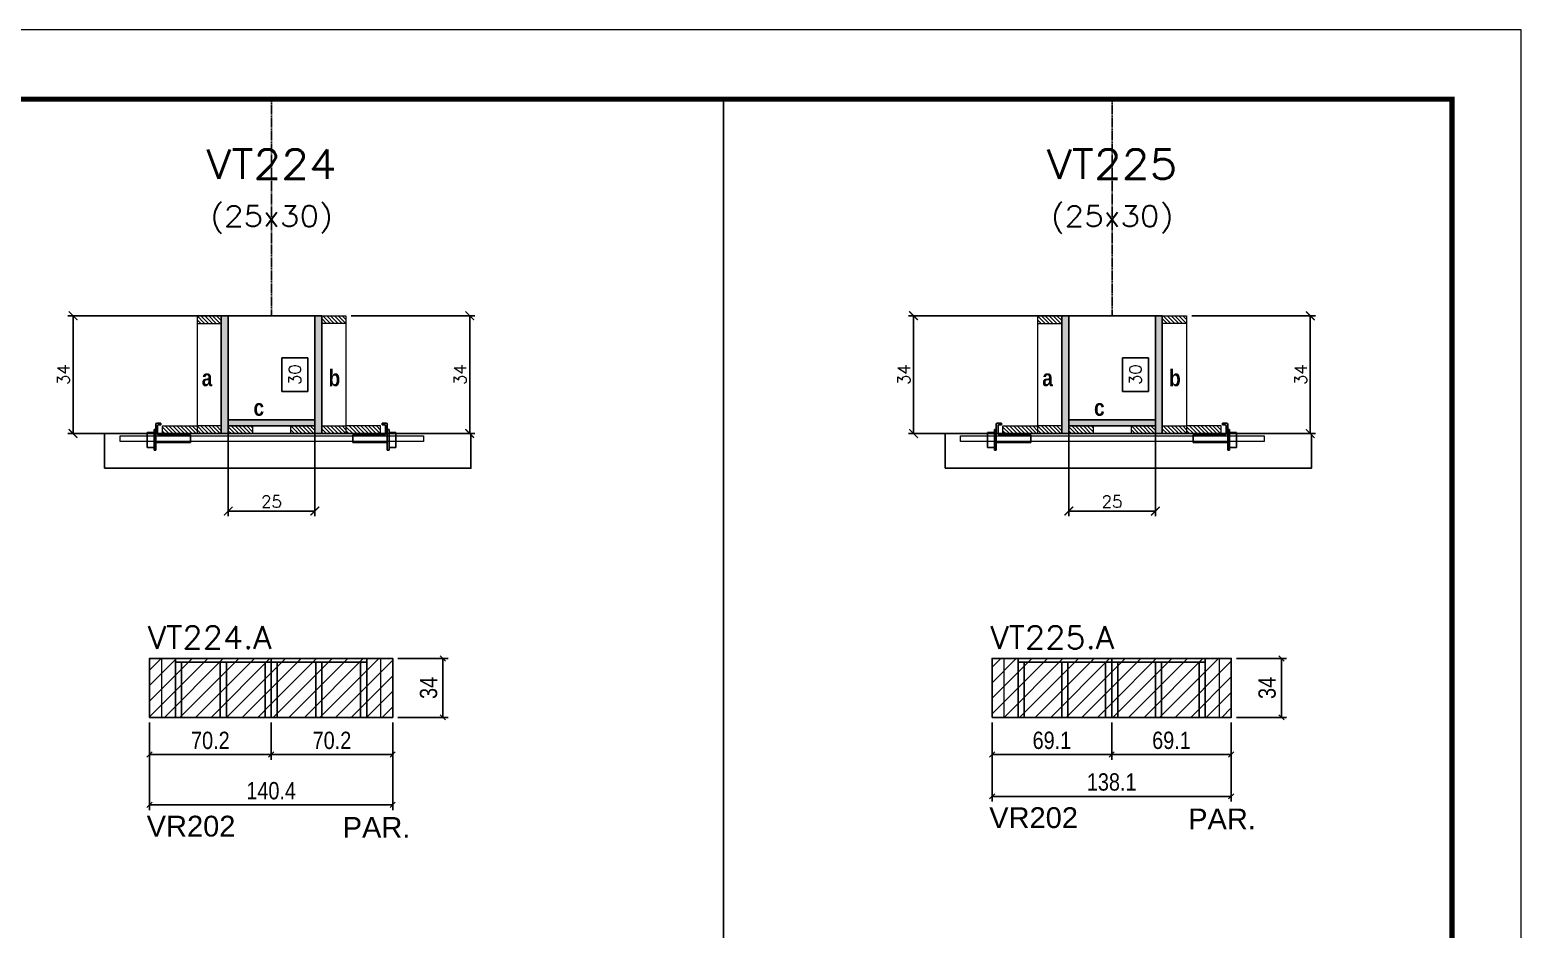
# Model space of a CAD drawing. Extents: x 137137 to 143418, y 10464 to 34486.
# Drawn here: x 137761 to 138622, y 27075 to 27594 of the extents above; entities that cross this region are included whole.
import ezdxf
from ezdxf.enums import TextEntityAlignment as Align

# ---------------------------------------------------------------- set-up
doc = ezdxf.new("R2010")
doc.units = 0
doc.linetypes.add('DASHED', pattern=[0.75, 0.5, -0.25])
doc.linetypes.add('HIDDEN', pattern=[0.375, 0.25, -0.125])
for name, color, linetype in [('5', 5, 'Continuous'), ('barrote', 251, 'Continuous'), ('COTA', 241, 'Continuous'), ('Cota Seção (2x)', 4, 'Continuous'), ('detalhes', 4, 'Continuous'), ('Painéis', 200, 'Continuous'), ('presilha', 1, 'Continuous'), ('SARR_2.2x7', 40, 'Continuous'), ('SARR_3.5x7', 81, 'Continuous'), ('Texto de Titulo', 7, 'Continuous'), ('Texto Qtd Sarr', 242, 'Continuous')]:
    doc.layers.add(name, color=color, linetype=linetype)
for name, color, linetype, lineweight in [('CONCRETO', 251, 'Continuous', 25), ('Folhas', 255, 'Continuous', 9), ('Hachura', 251, 'Continuous', 9), ('Madeira', 126, 'Continuous', 18), ('Sarr 2.2x7', 40, 'Continuous', 9), ('SARRAFO DE PRESSAO', 251, 'DASHED', 9), ('SCO-___-LAJ', 2, 'Continuous', 0), ('Texto Seção', 7, 'Continuous', 15)]:
    doc.layers.add(name, color=color, linetype=linetype, lineweight=lineweight)
doc.styles.add('COTA TECNICA', font='techl___.ttf', dxfattribs={"height": 10})
doc.styles.add('REGUA-120', font='ROMANS.shx', dxfattribs={"height": 15})
doc.styles.add('Romans', font='romans.shx')
doc.styles.get("Standard").update_dxf_attribs({"font": 'arial.ttf'})
doc.styles.add('TECNICA', font='techb___.ttf', dxfattribs={"height": 10})
doc.dimstyles.new('Cota Seção (2x)', dxfattribs={"dimtxt": 7, "dimasz": 5, "dimexe": 3, "dimexo": 3, "dimgap": 2, "dimtad": 3, "dimdec": 1, "dimlfac": 0.5, "dimzin": 12, "dimdsep": 46, "dimtxsty": 'Romans', "dimblk": 'ARCHTICK', "dimcen": 0, "dimclrd": 4, "dimclre": 4, "dimclrt": 1, "dimadec": 1, "dimazin": 3, "dimtfac": 1, "dimtdec": 1, "dimtmove": 0, "dimatfit": 3, "dimldrblk": 'OBLIQUE', "dimfxl": 1, "dimtolj": 1, "dimtzin": 12, "dimarcsym": 0})
doc.dimstyles.new('Cota Seção interna', dxfattribs={"dimtxt": 7, "dimasz": 6, "dimexe": 0.18, "dimexo": 2, "dimgap": -4, "dimtad": 3, "dimdec": 1, "dimlfac": 0.5, "dimzin": 12, "dimdsep": 46, "dimtxsty": 'Romans', "dimblk": 'ARCHTICK', "dimcen": 0.09, "dimse1": 1, "dimse2": 1, "dimsd1": 1, "dimsd2": 1, "dimclrd": 180, "dimclre": 5, "dimclrt": 1, "dimadec": 0, "dimazin": 3, "dimtfac": 1, "dimtdec": 1, "dimtofl": 0, "dimtmove": 0, "dimatfit": 3, "dimldrblk": 'ARCHTICK', "dimfxl": 1, "dimtolj": 1, "dimtzin": 0, "dimarcsym": 0})
doc.dimstyles.new('PAINEL', dxfattribs={"dimtxt": 10, "dimasz": 3, "dimexe": 3, "dimexo": 3, "dimgap": 3, "dimtad": 1, "dimdec": 1, "dimzin": 12, "dimdsep": 46, "dimtxsty": 'COTA TECNICA', "dimblk1": 'OBLIQUE', "dimblk2": 'OBLIQUE', "dimsah": 1, "dimcen": 0.9, "dimclrd": 4, "dimclre": 4, "dimclrt": 240, "dimadec": 1, "dimazin": 3, "dimtfac": 1, "dimtdec": 1, "dimtmove": 0, "dimatfit": 3, "dimfxl": 1, "dimtolj": 1, "dimtzin": 12, "dimarcsym": 0})
pattern_1 = [(315, (161329.6375, 19131.6818), (1.12253202, 1.12253202), [])]
pattern_2 = [(315, (161317.6375, 19131.6818), (1.12253202, 1.12253202), [])]
pattern_3 = [(315, (160844.2044, 19131.6818), (1.12253202, 1.12253202), [])]
pattern_4 = [(315, (160832.2044, 19131.6818), (1.12253202, 1.12253202), [])]
pattern_5 = [(45, (-1612, 0), (-4.49012806, 4.49012806), [])]

# ---------------------------------------------------------------- blocks, each defined once
blk = doc.blocks.new('9999999999')
at = {"layer": 'Folhas'}
blk.add_lwpolyline([(98138.98, 34190.21), (99623.98, 34190.21), (99623.98, 35240.21), (98138.98, 35240.21)], close=True, dxfattribs=at)
at = {"layer": 'Folhas', "color": 30, "const_width": 3}
blk.add_lwpolyline([(98213.98, 34230.21), (99583.98, 34230.21), (99583.98, 35200.21), (98213.98, 35200.21)], close=True, dxfattribs=at)
blk = doc.blocks.new('_ArchTick')
at = {"color": 0, "linetype": 'ByBlock', "const_width": 0.15}
blk.add_lwpolyline([(-0.5, -0.5), (0.5, 0.5)], dxfattribs=at)
blk = doc.blocks.new('*D5766')
at = {"layer": 'COTA', "color": 4, "lineweight": -2, "transparency": 16777216}
for p, q in [((138358.02, 27429.33), (138268.37, 27429.33)), ((138271.37, 27361.33), (138271.37, 27429.33)), ((138320.02, 27361.33), (138268.37, 27361.33))]:
    blk.add_line(p, q, dxfattribs=at)
at = {"layer": 'Defpoints', "color": 0, "transparency": 16777216}
for p in [(138271.37, 27429.33), (138361.02, 27429.33), (138323.02, 27361.33)]:
    blk.add_point(p, dxfattribs=at)
at = {"layer": 'COTA', "color": 4, "lineweight": -2, "transparency": 16777216, "xscale": 5, "yscale": 5, "zscale": 5}
for p, rotation in [((138271.37, 27429.33), 90), ((138271.37, 27361.33), 270)]:
    blk.add_blockref('_ArchTick', p, dxfattribs=dict(at, rotation=rotation))
at = {"layer": 'COTA', "color": 1, "transparency": 16777216, "insert": (138265.87, 27395.33), "char_height": 7, "attachment_point": 5, "rotation": 90, "style": 'Romans'}
blk.add_mtext('\\A1;34', dxfattribs=at)
blk = doc.blocks.new('_Oblique')
at = {"color": 0, "linetype": 'ByBlock', "lineweight": -2}
blk.add_line((-0.5, -0.5), (0.5, 0.5), dxfattribs=at)
blk = doc.blocks.new('*D5767')
at = {"layer": 'COTA', "color": 4, "lineweight": -2, "transparency": 16777216}
for p, q in [((138432.01, 27429.33), (138503.49, 27429.33)), ((138500.49, 27361.33), (138500.49, 27429.33)), ((138452.02, 27361.33), (138503.49, 27361.33))]:
    blk.add_line(p, q, dxfattribs=at)
at = {"layer": 'Defpoints', "color": 0, "transparency": 16777216}
for p in [(138429.01, 27429.33), (138500.49, 27429.33), (138449.02, 27361.33)]:
    blk.add_point(p, dxfattribs=at)
at = {"layer": 'COTA', "color": 4, "lineweight": -2, "transparency": 16777216, "xscale": 5, "yscale": 5, "zscale": 5}
for p, rotation in [((138500.49, 27429.33), 90), ((138500.49, 27361.33), 270)]:
    blk.add_blockref('_ArchTick', p, dxfattribs=dict(at, rotation=rotation))
at = {"layer": 'COTA', "color": 1, "transparency": 16777216, "insert": (138494.99, 27395.33), "char_height": 7, "attachment_point": 5, "rotation": 90, "style": 'Romans'}
blk.add_mtext('\\A1;34', dxfattribs=at)
blk = doc.blocks.new('*D5768')
at = {"layer": 'Cota Seção (2x)', "color": 180, "lineweight": -2, "transparency": 16777216}
for p, q in [((138407.01, 27404.99), (138392.01, 27404.99)), ((138392.01, 27404.99), (138392.01, 27385.66)), ((138407.01, 27385.66), (138407.01, 27404.99)), ((138392.01, 27385.66), (138407.01, 27385.66))]:
    blk.add_line(p, q, dxfattribs=at)
at = {"layer": 'Defpoints', "color": 0, "transparency": 16777216}
for p in [(138411.01, 27429.33), (138411.01, 27429.33), (138411.02, 27369.33)]:
    blk.add_point(p, dxfattribs=at)
at = {"layer": 'Cota Seção (2x)', "color": 1, "transparency": 16777216, "insert": (138399.51, 27395.33), "char_height": 7, "attachment_point": 5, "rotation": 90, "style": 'Romans'}
blk.add_mtext('\\A1;30', dxfattribs=at)
blk = doc.blocks.new('titulo1')
at = {"layer": 'Defpoints', "color": 252, "linetype": 'HIDDEN', "ltscale": 2}
blk.add_line((0, 0), (0, 125), dxfattribs=at)
at = {"layer": 'Defpoints', "style": 'Romans', "oblique": 15}
blk.add_attdef('FOLHA', text='', height=10, dxfattribs=at).set_placement((0, 15.58), align=Align.MIDDLE_CENTER)
at = {"layer": 'Texto Qtd Sarr', "color": 3, "style": 'Romans', "oblique": 15}
for tag, height, p in [('TITULO', 17, (0, 71.45)), ('SEÇÃO', 12, (0, 41.55))]:
    blk.add_attdef(tag, text='', height=height, dxfattribs=at).set_placement(p, align=Align.MIDDLE_CENTER)
blk = doc.blocks.new('PRESILHA METÁLICA 1')
at = {"layer": 'presilha'}
for p, q in [((0, 13), (6, 13)), ((0, 13), (0, 0)), ((6, 15.5), (7.5, 15.5)), ((6, -2.5), (6, 15.5)), ((6, 13), (6, 0)), ((7.5, 10.6), (7.5, 19.9)), ((7.5, 15.5), (7.5, -2.5)), ((12, 21), (8.6, 21)), ((9, 11.6), (9, 18.9)), ((12, 19.5), (9.6, 19.5)), ((12, 21), (12, 19.5)), ((6, 0), (0, 0)), ((37.5, 4.1), (7.5, 4.1)), ((37.5, 11), (9.6, 11)), ((37.5, 11), (37.5, 4.1)), ((7.5, -2.5), (6, -2.5))]:
    blk.add_line(p, q, dxfattribs=at)
for centre, radius, start, end in [((8.6, 19.9), 1.14, 90, 180), ((9.6, 18.9), 0.57, 90, 180), ((9.6, 11.6), 0.57, 180, 270)]:
    blk.add_arc(centre, radius, start, end, dxfattribs=at)
blk = doc.blocks.new('*D5769')
at = {"layer": 'COTA', "color": 4, "lineweight": -2, "transparency": 16777216}
for p, q in [((138361.02, 27362.73), (138361.02, 27313.6)), ((138411.02, 27362.73), (138411.02, 27313.6)), ((138361.02, 27316.6), (138411.02, 27316.6))]:
    blk.add_line(p, q, dxfattribs=at)
at = {"layer": 'Defpoints', "color": 0, "transparency": 16777216}
for p in [(138361.02, 27365.73), (138411.02, 27365.73), (138411.02, 27316.6)]:
    blk.add_point(p, dxfattribs=at)
at = {"layer": 'COTA', "color": 4, "lineweight": -2, "transparency": 16777216, "xscale": 5, "yscale": 5, "zscale": 5, "rotation": 180}
blk.add_blockref('_ArchTick', (138361.02, 27316.6), dxfattribs=at)
at = {"layer": 'COTA', "color": 4, "lineweight": -2, "transparency": 16777216, "xscale": 5, "yscale": 5, "zscale": 5}
blk.add_blockref('_ArchTick', (138411.02, 27316.6), dxfattribs=at)
at = {"layer": 'COTA', "color": 1, "transparency": 16777216, "insert": (138386.02, 27322.1), "char_height": 7, "attachment_point": 5, "style": 'Romans'}
blk.add_mtext('\\A1;25', dxfattribs=at)
blk = doc.blocks.new('*D5770')
at = {"layer": 'COTA', "color": 4, "linetype": 'ByBlock', "lineweight": -2, "transparency": 16777216}
for p, q in [((138457.85, 27231.53), (138486.82, 27231.53)), ((138483.82, 27231.53), (138483.82, 27197.53)), ((138457.85, 27197.53), (138486.82, 27197.53))]:
    blk.add_line(p, q, dxfattribs=at)
at = {"layer": 'Defpoints', "color": 0, "linetype": 'ByBlock', "transparency": 16777216}
for p in [(138454.85, 27231.53), (138454.85, 27197.53), (138483.82, 27197.53)]:
    blk.add_point(p, dxfattribs=at)
at = {"layer": 'COTA', "color": 4, "linetype": 'ByBlock', "lineweight": -2, "transparency": 16777216, "xscale": 3, "yscale": 3, "zscale": 3}
for p, rotation in [((138483.82, 27231.53), 90), ((138483.82, 27197.53), 270)]:
    blk.add_blockref('_Oblique', p, dxfattribs=dict(at, rotation=rotation))
at = {"layer": 'COTA', "color": 240, "linetype": 'ByBlock', "transparency": 16777216, "insert": (138475.61, 27214.53), "char_height": 10, "attachment_point": 5, "rotation": 90, "style": 'COTA TECNICA'}
blk.add_mtext('\\A1;34', dxfattribs=at)
blk = doc.blocks.new('*D5771')
at = {"layer": 'COTA', "color": 4, "linetype": 'ByBlock', "lineweight": -2, "transparency": 16777216}
for p, q in [((138316.75, 27194.53), (138316.75, 27148.94)), ((138454.85, 27194.53), (138454.85, 27148.94)), ((138454.85, 27151.94), (138316.75, 27151.94))]:
    blk.add_line(p, q, dxfattribs=at)
at = {"layer": 'Defpoints', "color": 0, "linetype": 'ByBlock', "transparency": 16777216}
for p in [(138316.75, 27197.53), (138454.85, 27197.53), (138316.75, 27151.94)]:
    blk.add_point(p, dxfattribs=at)
at = {"layer": 'COTA', "color": 4, "linetype": 'ByBlock', "lineweight": -2, "transparency": 16777216, "xscale": 3, "yscale": 3, "zscale": 3, "rotation": 180}
blk.add_blockref('_Oblique', (138316.75, 27151.94), dxfattribs=at)
at = {"layer": 'COTA', "color": 4, "linetype": 'ByBlock', "lineweight": -2, "transparency": 16777216, "xscale": 3, "yscale": 3, "zscale": 3}
blk.add_blockref('_Oblique', (138454.85, 27151.94), dxfattribs=at)
at = {"layer": 'COTA', "color": 240, "linetype": 'ByBlock', "transparency": 16777216, "insert": (138385.8, 27160.19), "char_height": 10, "attachment_point": 5, "style": 'COTA TECNICA'}
blk.add_mtext('\\A1;138.1', dxfattribs=at)
blk = doc.blocks.new('*D5772')
at = {"layer": 'COTA', "color": 4, "linetype": 'ByBlock', "lineweight": -2, "transparency": 16777216}
for p, q in [((138316.75, 27194.53), (138316.75, 27173.1)), ((138385.8, 27194.53), (138385.8, 27173.1)), ((138316.75, 27176.1), (138385.8, 27176.1))]:
    blk.add_line(p, q, dxfattribs=at)
at = {"layer": 'Defpoints', "color": 0, "linetype": 'ByBlock', "transparency": 16777216}
for p in [(138316.75, 27197.53), (138385.8, 27197.53), (138385.8, 27176.1)]:
    blk.add_point(p, dxfattribs=at)
at = {"layer": 'COTA', "color": 4, "linetype": 'ByBlock', "lineweight": -2, "transparency": 16777216, "xscale": 3, "yscale": 3, "zscale": 3, "rotation": 180}
blk.add_blockref('_Oblique', (138316.75, 27176.1), dxfattribs=at)
at = {"layer": 'COTA', "color": 4, "linetype": 'ByBlock', "lineweight": -2, "transparency": 16777216, "xscale": 3, "yscale": 3, "zscale": 3}
blk.add_blockref('_Oblique', (138385.8, 27176.1), dxfattribs=at)
at = {"layer": 'COTA', "color": 240, "linetype": 'ByBlock', "transparency": 16777216, "insert": (138351.27, 27184.23), "char_height": 10, "attachment_point": 5, "style": 'COTA TECNICA'}
blk.add_mtext('\\A1;69.1', dxfattribs=at)
blk = doc.blocks.new('*D5773')
at = {"layer": 'COTA', "color": 4, "linetype": 'ByBlock', "lineweight": -2, "transparency": 16777216}
for p, q in [((138385.8, 27194.53), (138385.8, 27173.1)), ((138454.85, 27194.53), (138454.85, 27173.1)), ((138385.8, 27176.1), (138454.85, 27176.1))]:
    blk.add_line(p, q, dxfattribs=at)
at = {"layer": 'Defpoints', "color": 0, "linetype": 'ByBlock', "transparency": 16777216}
for p in [(138385.8, 27197.53), (138454.85, 27197.53), (138454.85, 27176.1)]:
    blk.add_point(p, dxfattribs=at)
at = {"layer": 'COTA', "color": 4, "linetype": 'ByBlock', "lineweight": -2, "transparency": 16777216, "xscale": 3, "yscale": 3, "zscale": 3, "rotation": 180}
blk.add_blockref('_Oblique', (138385.8, 27176.1), dxfattribs=at)
at = {"layer": 'COTA', "color": 4, "linetype": 'ByBlock', "lineweight": -2, "transparency": 16777216, "xscale": 3, "yscale": 3, "zscale": 3}
blk.add_blockref('_Oblique', (138454.85, 27176.1), dxfattribs=at)
at = {"layer": 'COTA', "color": 240, "linetype": 'ByBlock', "transparency": 16777216, "insert": (138420.32, 27184.23), "char_height": 10, "attachment_point": 5, "style": 'COTA TECNICA'}
blk.add_mtext('\\A1;69.1', dxfattribs=at)
blk = doc.blocks.new('*D5778')
at = {"layer": 'COTA', "color": 4, "lineweight": -2, "transparency": 16777216}
for p, q in [((137872.58, 27429.33), (137782.94, 27429.33)), ((137785.94, 27361.33), (137785.94, 27429.33)), ((137834.58, 27361.33), (137782.94, 27361.33))]:
    blk.add_line(p, q, dxfattribs=at)
at = {"layer": 'Defpoints', "color": 0, "transparency": 16777216}
for p in [(137785.94, 27429.33), (137875.58, 27429.33), (137837.58, 27361.33)]:
    blk.add_point(p, dxfattribs=at)
at = {"layer": 'COTA', "color": 4, "lineweight": -2, "transparency": 16777216, "xscale": 5, "yscale": 5, "zscale": 5}
for p, rotation in [((137785.94, 27429.33), 90), ((137785.94, 27361.33), 270)]:
    blk.add_blockref('_ArchTick', p, dxfattribs=dict(at, rotation=rotation))
at = {"layer": 'COTA', "color": 1, "transparency": 16777216, "insert": (137780.44, 27395.33), "char_height": 7, "attachment_point": 5, "rotation": 90, "style": 'Romans'}
blk.add_mtext('\\A1;34', dxfattribs=at)
blk = doc.blocks.new('*D5779')
at = {"layer": 'COTA', "color": 4, "lineweight": -2, "transparency": 16777216}
for p, q in [((137946.57, 27429.33), (138018.06, 27429.33)), ((138015.06, 27361.33), (138015.06, 27429.33)), ((137966.58, 27361.33), (138018.06, 27361.33))]:
    blk.add_line(p, q, dxfattribs=at)
at = {"layer": 'Defpoints', "color": 0, "transparency": 16777216}
for p in [(137943.57, 27429.33), (138015.06, 27429.33), (137963.58, 27361.33)]:
    blk.add_point(p, dxfattribs=at)
at = {"layer": 'COTA', "color": 4, "lineweight": -2, "transparency": 16777216, "xscale": 5, "yscale": 5, "zscale": 5}
for p, rotation in [((138015.06, 27429.33), 90), ((138015.06, 27361.33), 270)]:
    blk.add_blockref('_ArchTick', p, dxfattribs=dict(at, rotation=rotation))
at = {"layer": 'COTA', "color": 1, "transparency": 16777216, "insert": (138009.56, 27395.33), "char_height": 7, "attachment_point": 5, "rotation": 90, "style": 'Romans'}
blk.add_mtext('\\A1;34', dxfattribs=at)
blk = doc.blocks.new('*D5780')
at = {"layer": 'Cota Seção (2x)', "color": 180, "lineweight": -2, "transparency": 16777216}
for p, q in [((137921.58, 27404.99), (137906.58, 27404.99)), ((137906.58, 27404.99), (137906.58, 27385.66)), ((137921.58, 27385.66), (137921.58, 27404.99)), ((137906.58, 27385.66), (137921.58, 27385.66))]:
    blk.add_line(p, q, dxfattribs=at)
at = {"layer": 'Defpoints', "color": 0, "transparency": 16777216}
for p in [(137925.57, 27429.33), (137925.58, 27429.33), (137925.58, 27369.33)]:
    blk.add_point(p, dxfattribs=at)
at = {"layer": 'Cota Seção (2x)', "color": 1, "transparency": 16777216, "insert": (137914.08, 27395.33), "char_height": 7, "attachment_point": 5, "rotation": 90, "style": 'Romans'}
blk.add_mtext('\\A1;30', dxfattribs=at)
blk = doc.blocks.new('*D5781')
at = {"layer": 'COTA', "color": 4, "lineweight": -2, "transparency": 16777216}
for p, q in [((137875.58, 27362.73), (137875.58, 27313.6)), ((137925.58, 27362.73), (137925.58, 27313.6)), ((137875.58, 27316.6), (137925.58, 27316.6))]:
    blk.add_line(p, q, dxfattribs=at)
at = {"layer": 'Defpoints', "color": 0, "transparency": 16777216}
for p in [(137875.58, 27365.73), (137925.58, 27365.73), (137925.58, 27316.6)]:
    blk.add_point(p, dxfattribs=at)
at = {"layer": 'COTA', "color": 4, "lineweight": -2, "transparency": 16777216, "xscale": 5, "yscale": 5, "zscale": 5, "rotation": 180}
blk.add_blockref('_ArchTick', (137875.58, 27316.6), dxfattribs=at)
at = {"layer": 'COTA', "color": 4, "lineweight": -2, "transparency": 16777216, "xscale": 5, "yscale": 5, "zscale": 5}
blk.add_blockref('_ArchTick', (137925.58, 27316.6), dxfattribs=at)
at = {"layer": 'COTA', "color": 1, "transparency": 16777216, "insert": (137900.58, 27322.1), "char_height": 7, "attachment_point": 5, "style": 'Romans'}
blk.add_mtext('\\A1;25', dxfattribs=at)
blk = doc.blocks.new('*D5782')
at = {"layer": 'COTA', "color": 4, "linetype": 'ByBlock', "lineweight": -2, "transparency": 16777216}
for p, q in [((137973.56, 27231.53), (138002.54, 27231.53)), ((137999.54, 27231.53), (137999.54, 27197.53)), ((137973.56, 27197.53), (138002.54, 27197.53))]:
    blk.add_line(p, q, dxfattribs=at)
at = {"layer": 'Defpoints', "color": 0, "linetype": 'ByBlock', "transparency": 16777216}
for p in [(137970.56, 27231.53), (137970.56, 27197.53), (137999.54, 27197.53)]:
    blk.add_point(p, dxfattribs=at)
at = {"layer": 'COTA', "color": 4, "linetype": 'ByBlock', "lineweight": -2, "transparency": 16777216, "xscale": 3, "yscale": 3, "zscale": 3}
for p, rotation in [((137999.54, 27231.53), 90), ((137999.54, 27197.53), 270)]:
    blk.add_blockref('_Oblique', p, dxfattribs=dict(at, rotation=rotation))
at = {"layer": 'COTA', "color": 240, "linetype": 'ByBlock', "transparency": 16777216, "insert": (137991.32, 27214.53), "char_height": 10, "attachment_point": 5, "rotation": 90, "style": 'COTA TECNICA'}
blk.add_mtext('\\A1;34', dxfattribs=at)
blk = doc.blocks.new('*D5783')
at = {"layer": 'COTA', "color": 4, "linetype": 'ByBlock', "lineweight": -2, "transparency": 16777216}
for p, q in [((137830.16, 27194.53), (137830.16, 27144.05)), ((137970.56, 27194.53), (137970.56, 27144.05)), ((137970.56, 27147.05), (137830.16, 27147.05))]:
    blk.add_line(p, q, dxfattribs=at)
at = {"layer": 'Defpoints', "color": 0, "linetype": 'ByBlock', "transparency": 16777216}
for p in [(137830.16, 27197.53), (137970.56, 27197.53), (137830.16, 27147.05)]:
    blk.add_point(p, dxfattribs=at)
at = {"layer": 'COTA', "color": 4, "linetype": 'ByBlock', "lineweight": -2, "transparency": 16777216, "xscale": 3, "yscale": 3, "zscale": 3, "rotation": 180}
blk.add_blockref('_Oblique', (137830.16, 27147.05), dxfattribs=at)
at = {"layer": 'COTA', "color": 4, "linetype": 'ByBlock', "lineweight": -2, "transparency": 16777216, "xscale": 3, "yscale": 3, "zscale": 3}
blk.add_blockref('_Oblique', (137970.56, 27147.05), dxfattribs=at)
at = {"layer": 'COTA', "color": 240, "linetype": 'ByBlock', "transparency": 16777216, "insert": (137900.36, 27155.15), "char_height": 10, "attachment_point": 5, "style": 'COTA TECNICA'}
blk.add_mtext('\\A1;140.4', dxfattribs=at)
blk = doc.blocks.new('*D5784')
at = {"layer": 'COTA', "color": 4, "linetype": 'ByBlock', "lineweight": -2, "transparency": 16777216}
for p, q in [((137830.16, 27194.53), (137830.16, 27173.1)), ((137900.36, 27194.53), (137900.36, 27173.1)), ((137830.16, 27176.1), (137900.36, 27176.1))]:
    blk.add_line(p, q, dxfattribs=at)
at = {"layer": 'Defpoints', "color": 0, "linetype": 'ByBlock', "transparency": 16777216}
for p in [(137830.16, 27197.53), (137900.36, 27197.53), (137900.36, 27176.1)]:
    blk.add_point(p, dxfattribs=at)
at = {"layer": 'COTA', "color": 4, "linetype": 'ByBlock', "lineweight": -2, "transparency": 16777216, "xscale": 3, "yscale": 3, "zscale": 3, "rotation": 180}
blk.add_blockref('_Oblique', (137830.16, 27176.1), dxfattribs=at)
at = {"layer": 'COTA', "color": 4, "linetype": 'ByBlock', "lineweight": -2, "transparency": 16777216, "xscale": 3, "yscale": 3, "zscale": 3}
blk.add_blockref('_Oblique', (137900.36, 27176.1), dxfattribs=at)
at = {"layer": 'COTA', "color": 240, "linetype": 'ByBlock', "transparency": 16777216, "insert": (137865.26, 27184.2), "char_height": 10, "attachment_point": 5, "style": 'COTA TECNICA'}
blk.add_mtext('\\A1;70.2', dxfattribs=at)
blk = doc.blocks.new('*D5785')
at = {"layer": 'COTA', "color": 4, "linetype": 'ByBlock', "lineweight": -2, "transparency": 16777216}
for p, q in [((137900.36, 27194.53), (137900.36, 27173.1)), ((137970.56, 27194.53), (137970.56, 27173.1)), ((137900.36, 27176.1), (137970.56, 27176.1))]:
    blk.add_line(p, q, dxfattribs=at)
at = {"layer": 'Defpoints', "color": 0, "linetype": 'ByBlock', "transparency": 16777216}
for p in [(137900.36, 27197.53), (137970.56, 27197.53), (137970.56, 27176.1)]:
    blk.add_point(p, dxfattribs=at)
at = {"layer": 'COTA', "color": 4, "linetype": 'ByBlock', "lineweight": -2, "transparency": 16777216, "xscale": 3, "yscale": 3, "zscale": 3, "rotation": 180}
blk.add_blockref('_Oblique', (137900.36, 27176.1), dxfattribs=at)
at = {"layer": 'COTA', "color": 4, "linetype": 'ByBlock', "lineweight": -2, "transparency": 16777216, "xscale": 3, "yscale": 3, "zscale": 3}
blk.add_blockref('_Oblique', (137970.56, 27176.1), dxfattribs=at)
at = {"layer": 'COTA', "color": 240, "linetype": 'ByBlock', "transparency": 16777216, "insert": (137935.46, 27184.2), "char_height": 10, "attachment_point": 5, "style": 'COTA TECNICA'}
blk.add_mtext('\\A1;70.2', dxfattribs=at)

msp = doc.modelspace()

# ---------------------------------------------------------------- hatches: boundary and pattern name
at = {"layer": 'Hachura'}
h = msp.add_hatch(dxfattribs=at)
h.set_pattern_fill('ANSI31', color=256, scale=0.5, angle=270, style=0)
h.set_pattern_definition([(315, (160832.2044, 19121.6818), (1.12253202, 1.12253202), [])])
h.paths.add_polyline_path([(137871.58, 27424.93), (137871.58, 27429.33), (137857.58, 27429.33), (137857.58, 27424.93)])
h = msp.add_hatch(color=256, dxfattribs=at)
h.dxf.hatch_style = 1
h.paths.add_polyline_path([(137871.58, 27429.33), (137875.58, 27429.33), (137875.58, 27361.33), (137871.58, 27361.33)])
h = msp.add_hatch(color=256, dxfattribs=at)
h.dxf.hatch_style = 1
h.paths.add_polyline_path([(137929.57, 27429.33), (137925.57, 27429.33), (137925.58, 27361.33), (137929.58, 27361.33)])
h = msp.add_hatch(dxfattribs=at)
h.set_pattern_fill('ANSI31', color=256, scale=0.5, angle=270, style=0)
h.set_pattern_definition([(315, (160844.2141, 19121.6818), (1.12253202, 1.12253202), [])])
h.paths.add_polyline_path([(137929.57, 27424.93), (137929.57, 27429.33), (137943.57, 27429.33), (137943.57, 27424.93)])
h = msp.add_hatch(dxfattribs=at)
h.set_pattern_fill('ANSI31', color=256, scale=0.5, angle=270, style=0)
h.set_pattern_definition([(315, (161317.6375, 19121.6818), (1.12253202, 1.12253202), [])])
h.paths.add_polyline_path([(138357.02, 27424.93), (138357.02, 27429.33), (138343.02, 27429.33), (138343.02, 27424.93)])
h = msp.add_hatch(color=256, dxfattribs=at)
h.dxf.hatch_style = 1
h.paths.add_polyline_path([(138357.02, 27429.33), (138361.02, 27429.33), (138361.02, 27361.33), (138357.02, 27361.33)])
h = msp.add_hatch(color=256, dxfattribs=at)
h.dxf.hatch_style = 1
h.paths.add_polyline_path([(138415.01, 27429.33), (138411.01, 27429.33), (138411.02, 27361.33), (138415.02, 27361.33)])
h = msp.add_hatch(dxfattribs=at)
h.set_pattern_fill('ANSI31', color=256, scale=0.5, angle=270, style=0)
h.set_pattern_definition([(315, (161329.6472, 19121.6818), (1.12253202, 1.12253202), [])])
h.paths.add_polyline_path([(138415.01, 27424.93), (138415.01, 27429.33), (138429.01, 27429.33), (138429.01, 27424.93)])
h = msp.add_hatch(dxfattribs=at)
h.set_pattern_fill('ANSI31', color=256, scale=0.5, angle=270, style=0)
h.set_pattern_definition(pattern_4)
h.paths.add_polyline_path([(137837.58, 27361.33), (137837.58, 27365.73), (137857.58, 27365.73), (137857.58, 27361.33)])
h = msp.add_hatch(dxfattribs=at)
h.set_pattern_fill('ANSI31', color=256, scale=0.5, angle=270, style=0)
h.set_pattern_definition([(315, (160832.2044, 19058.0818), (1.12253202, 1.12253202), [])])
h.paths.add_polyline_path([(137871.58, 27361.33), (137871.58, 27365.73), (137857.58, 27365.73), (137857.58, 27361.33)])
h = msp.add_hatch(color=256, dxfattribs=at)
h.dxf.hatch_style = 1
h.paths.add_polyline_path([(137875.58, 27365.73), (137875.58, 27369.33), (137925.58, 27369.33), (137925.58, 27365.73)])
h = msp.add_hatch(dxfattribs=at)
h.set_pattern_fill('ANSI31', color=256, scale=0.5, angle=270, style=0)
h.set_pattern_definition(pattern_4)
h.paths.add_polyline_path([(137875.58, 27361.33), (137875.58, 27365.73), (137889.58, 27365.73), (137889.58, 27361.33)])
h = msp.add_hatch(dxfattribs=at)
h.set_pattern_fill('ANSI31', color=256, scale=0.5, angle=270, style=0)
h.set_pattern_definition(pattern_3)
h.paths.add_polyline_path([(137925.58, 27361.33), (137925.58, 27365.73), (137911.58, 27365.73), (137911.58, 27361.33)])
h = msp.add_hatch(dxfattribs=at)
h.set_pattern_fill('ANSI31', color=256, scale=0.5, angle=270, style=0)
h.set_pattern_definition([(315, (160844.2044, 19058.0818), (1.12253202, 1.12253202), [])])
h.paths.add_polyline_path([(137929.58, 27361.33), (137929.58, 27365.73), (137943.58, 27365.73), (137943.58, 27361.33)])
h = msp.add_hatch(dxfattribs=at)
h.set_pattern_fill('ANSI31', color=256, scale=0.5, angle=270, style=0)
h.set_pattern_definition(pattern_3)
h.paths.add_polyline_path([(137963.58, 27361.33), (137963.58, 27365.73), (137943.58, 27365.73), (137943.58, 27361.33)])
h = msp.add_hatch(dxfattribs=at)
h.set_pattern_fill('ANSI31', color=256, scale=0.5, angle=270, style=0)
h.set_pattern_definition(pattern_2)
h.paths.add_polyline_path([(138323.02, 27361.33), (138323.02, 27365.73), (138343.02, 27365.73), (138343.02, 27361.33)])
h = msp.add_hatch(dxfattribs=at)
h.set_pattern_fill('ANSI31', color=256, scale=0.5, angle=270, style=0)
h.set_pattern_definition([(315, (161317.6375, 19058.0818), (1.12253202, 1.12253202), [])])
h.paths.add_polyline_path([(138357.02, 27361.33), (138357.02, 27365.73), (138343.02, 27365.73), (138343.02, 27361.33)])
h = msp.add_hatch(color=256, dxfattribs=at)
h.dxf.hatch_style = 1
h.paths.add_polyline_path([(138361.02, 27365.73), (138361.02, 27369.33), (138411.02, 27369.33), (138411.02, 27365.73)])
h = msp.add_hatch(dxfattribs=at)
h.set_pattern_fill('ANSI31', color=256, scale=0.5, angle=270, style=0)
h.set_pattern_definition(pattern_2)
h.paths.add_polyline_path([(138361.02, 27361.33), (138361.02, 27365.73), (138375.02, 27365.73), (138375.02, 27361.33)])
h = msp.add_hatch(dxfattribs=at)
h.set_pattern_fill('ANSI31', color=256, scale=0.5, angle=270, style=0)
h.set_pattern_definition(pattern_1)
h.paths.add_polyline_path([(138411.02, 27361.33), (138411.02, 27365.73), (138397.02, 27365.73), (138397.02, 27361.33)])
h = msp.add_hatch(dxfattribs=at)
h.set_pattern_fill('ANSI31', color=256, scale=0.5, angle=270, style=0)
h.set_pattern_definition([(315, (161329.6375, 19058.0818), (1.12253202, 1.12253202), [])])
h.paths.add_polyline_path([(138415.02, 27361.33), (138415.02, 27365.73), (138429.02, 27365.73), (138429.02, 27361.33)])
h = msp.add_hatch(dxfattribs=at)
h.set_pattern_fill('ANSI31', color=256, scale=0.5, angle=270, style=0)
h.set_pattern_definition(pattern_1)
h.paths.add_polyline_path([(138449.02, 27361.33), (138449.02, 27365.73), (138429.02, 27365.73), (138429.02, 27361.33)])
at = {"layer": 'Hachura', "linetype": 'ByBlock'}
h = msp.add_hatch(dxfattribs=at)
h.set_pattern_fill('ANSI31', color=256, scale=2)
h.set_pattern_definition(pattern_5)
h.paths.add_polyline_path([(137900.36, 27197.53), (137900.36, 27231.53), (137830.16, 27231.53), (137830.16, 27197.53)])
h = msp.add_hatch(dxfattribs=at)
h.set_pattern_fill('ANSI31', color=256, scale=2)
h.set_pattern_definition(pattern_5)
h.paths.add_polyline_path([(137900.36, 27231.53), (137900.36, 27197.53), (137970.56, 27197.53), (137970.56, 27231.53)])
h = msp.add_hatch(dxfattribs=at)
h.set_pattern_fill('ANSI31', color=256, scale=2)
h.set_pattern_definition(pattern_5)
h.paths.add_polyline_path([(138385.8, 27197.53), (138385.8, 27231.53), (138316.75, 27231.53), (138316.75, 27197.53)])
h = msp.add_hatch(dxfattribs=at)
h.set_pattern_fill('ANSI31', color=256, scale=2)
h.set_pattern_definition(pattern_5)
h.paths.add_polyline_path([(138454.85, 27197.53), (138454.85, 27231.53), (138385.8, 27231.53), (138385.8, 27197.53)])

# ---------------------------------------------------------------- linework, layer by layer
at = {"layer": 'barrote'}
for points in [[(137804.13, 27341.33), (138015.71, 27341.33), (138015.71, 27361.33), (137804.13, 27361.33)], [(138289.56, 27341.33), (138501.15, 27341.33), (138501.15, 27361.33), (138289.56, 27361.33)]]:
    msp.add_lwpolyline(points, close=True, dxfattribs=at)
at = {"layer": 'CONCRETO'}
for points in [[(137875.58, 27429.33), (137875.58, 27429.33), (137875.58, 27429.33), (137875.58, 27429.33), (137925.58, 27429.33), (137925.58, 27429.33), (137925.58, 27429.33), (137925.58, 27369.33), (137875.58, 27369.33), (137875.58, 27429.33)], [(138361.02, 27429.33), (138361.02, 27429.33), (138361.02, 27429.33), (138361.02, 27429.33), (138411.02, 27429.33), (138411.02, 27429.33), (138411.02, 27429.33), (138411.02, 27369.33), (138361.02, 27369.33), (138361.02, 27429.33)]]:
    msp.add_lwpolyline(points, close=True, dxfattribs=at)
at = {"layer": 'COTA', "linetype": 'ByBlock'}
msp.add_line((138161.66, 26783.57), (138161.66, 27554.33), dxfattribs=at)
at = {"layer": 'Madeira'}
for points in [[(137871.58, 27424.93), (137871.58, 27429.33), (137857.58, 27429.33), (137857.58, 27424.93)], [(137871.58, 27429.33), (137857.58, 27429.33), (137857.58, 27361.33), (137871.58, 27361.33)], [(137929.57, 27424.93), (137929.57, 27429.33), (137943.57, 27429.33), (137943.57, 27424.93)], [(137929.57, 27429.33), (137943.57, 27429.33), (137943.58, 27361.33), (137929.58, 27361.33)], [(138357.02, 27424.93), (138357.02, 27429.33), (138343.02, 27429.33), (138343.02, 27424.93)], [(138357.02, 27429.33), (138343.02, 27429.33), (138343.02, 27361.33), (138357.02, 27361.33)], [(138415.01, 27424.93), (138415.01, 27429.33), (138429.01, 27429.33), (138429.01, 27424.93)], [(138415.01, 27429.33), (138429.01, 27429.33), (138429.02, 27361.33), (138415.02, 27361.33)], [(137837.58, 27361.33), (137837.58, 27365.73), (137857.58, 27365.73), (137857.58, 27361.33)], [(137871.58, 27361.33), (137871.58, 27365.73), (137857.58, 27365.73), (137857.58, 27361.33)], [(137875.58, 27361.33), (137875.58, 27365.73), (137889.58, 27365.73), (137889.58, 27361.33)], [(137925.58, 27361.33), (137925.58, 27365.73), (137911.58, 27365.73), (137911.58, 27361.33)], [(137929.58, 27361.33), (137929.58, 27365.73), (137943.58, 27365.73), (137943.58, 27361.33)], [(137963.58, 27361.33), (137963.58, 27365.73), (137943.58, 27365.73), (137943.58, 27361.33)], [(138323.02, 27361.33), (138323.02, 27365.73), (138343.02, 27365.73), (138343.02, 27361.33)], [(138357.02, 27361.33), (138357.02, 27365.73), (138343.02, 27365.73), (138343.02, 27361.33)], [(138361.02, 27361.33), (138361.02, 27365.73), (138375.02, 27365.73), (138375.02, 27361.33)], [(138411.02, 27361.33), (138411.02, 27365.73), (138397.02, 27365.73), (138397.02, 27361.33)], [(138415.02, 27361.33), (138415.02, 27365.73), (138429.02, 27365.73), (138429.02, 27361.33)], [(138449.02, 27361.33), (138449.02, 27365.73), (138429.02, 27365.73), (138429.02, 27361.33)]]:
    msp.add_lwpolyline(points, close=True, dxfattribs=at)
at = {"layer": 'Painéis', "linetype": 'ByBlock'}
for p, q in [((137900.36, 27197.53), (137900.36, 27231.53)), ((138385.8, 27197.53), (138385.8, 27231.53))]:
    msp.add_line(p, q, dxfattribs=at)
at = {"layer": 'Painéis'}
for points in [[(137871.58, 27429.33), (137875.58, 27429.33), (137875.58, 27361.33), (137871.58, 27361.33)], [(137929.57, 27429.33), (137925.57, 27429.33), (137925.58, 27361.33), (137929.58, 27361.33)], [(138357.02, 27429.33), (138361.02, 27429.33), (138361.02, 27361.33), (138357.02, 27361.33)], [(138415.01, 27429.33), (138411.01, 27429.33), (138411.02, 27361.33), (138415.02, 27361.33)], [(137875.58, 27365.73), (137875.58, 27369.33), (137925.58, 27369.33), (137925.58, 27365.73)], [(138361.02, 27365.73), (138361.02, 27369.33), (138411.02, 27369.33), (138411.02, 27365.73)]]:
    msp.add_lwpolyline(points, close=True, dxfattribs=at)
at = {"layer": 'Painéis', "linetype": 'ByBlock'}
for points in [[(137830.16, 27197.53), (137970.56, 27197.53), (137970.56, 27231.53), (137830.16, 27231.53)], [(138316.75, 27197.53), (138454.85, 27197.53), (138454.85, 27231.53), (138316.75, 27231.53)]]:
    msp.add_lwpolyline(points, close=True, dxfattribs=at)
at = {"layer": 'Sarr 2.2x7'}
for p, q in [((137837.16, 27197.53), (137837.16, 27231.53)), ((137963.56, 27231.53), (137963.56, 27197.53)), ((138323.75, 27197.53), (138323.75, 27231.53)), ((138447.85, 27231.53), (138447.85, 27197.53))]:
    msp.add_line(p, q, dxfattribs=at)
at = {"layer": 'SARR_2.2x7', "linetype": 'Continuous'}
for p, q in [((137900.36, 27229.33), (137845.16, 27229.33)), ((137955.56, 27229.33), (137900.36, 27229.33)), ((138385.8, 27229.33), (138331.75, 27229.33)), ((138439.85, 27229.33), (138385.8, 27229.33))]:
    msp.add_line(p, q, dxfattribs=at)
at = {"layer": 'SARR_3.5x7'}
for p, q in [((137845.16, 27231.53), (137845.16, 27197.53)), ((137848.66, 27229.33), (137848.66, 27197.53)), ((137871.01, 27229.33), (137871.01, 27197.53)), ((137874.51, 27229.33), (137874.51, 27197.53)), ((137896.86, 27229.33), (137896.86, 27197.53)), ((137903.86, 27229.33), (137903.86, 27197.53)), ((137926.21, 27229.33), (137926.21, 27197.53)), ((137929.71, 27229.33), (137929.71, 27197.53)), ((137952.06, 27229.33), (137952.06, 27197.53)), ((137955.56, 27231.53), (137955.56, 27197.53)), ((138331.75, 27231.53), (138331.75, 27197.53)), ((138335.25, 27229.33), (138335.25, 27197.53)), ((138357.02, 27229.33), (138357.02, 27197.53)), ((138360.52, 27229.33), (138360.52, 27197.53)), ((138382.3, 27229.33), (138382.3, 27197.53)), ((138389.3, 27229.33), (138389.3, 27197.53)), ((138411.07, 27229.33), (138411.07, 27197.53)), ((138414.57, 27229.33), (138414.57, 27197.53)), ((138436.35, 27229.33), (138436.35, 27197.53)), ((138439.85, 27231.53), (138439.85, 27197.53))]:
    msp.add_line(p, q, dxfattribs=at)
at = {"layer": 'SCO-___-LAJ', "color": 1}
for points in [[(137813.13, 27359.99), (137988.4, 27359.99), (137988.4, 27356.79), (137813.13, 27356.79)], [(138298.56, 27359.99), (138473.83, 27359.99), (138473.83, 27356.79), (138298.56, 27356.79)]]:
    msp.add_lwpolyline(points, close=True, dxfattribs=at)

# ---------------------------------------------------------------- block references
at = {"layer": 'presilha', "yscale": 0.6666666666666666, "zscale": 0.6666666666666666}
for p, xscale in [((137828.72, 27353.36), 0.6666666666666666), ((137972.45, 27353.36), -0.6666666666666666), ((138314.15, 27353.36), 0.6666666666666666), ((138457.88, 27353.36), -0.6666666666666666)]:
    msp.add_blockref('PRESILHA METÁLICA 1', p, dxfattribs=dict(at, xscale=xscale))
at = {"layer": 'SARRAFO DE PRESSAO', "color": 6, "linetype": 'ByBlock'}
msp.add_blockref('9999999999', (38998.31, -7645.88), dxfattribs=at)
at = {"layer": 'Texto Seção'}
ref = msp.add_blockref('titulo1', (137900.58, 27429.33), dxfattribs=at)
ref.add_attrib('TITULO', 'VT224', dxfattribs={"layer": 'Texto de Titulo', "color": 7, "height": 17, "style": 'Romans', "width": 1.1}).set_placement((137900.58, 27516.83), align=Align.MIDDLE_CENTER)
ref.add_attrib('SEÇÃO', '(25x30)', dxfattribs={"layer": 'Texto de Titulo', "color": 7, "height": 12, "style": 'Romans', "width": 1.1}).set_placement((137900.58, 27486.83), align=Align.MIDDLE_CENTER)
ref = msp.add_blockref('titulo1', (138386.02, 27429.33), dxfattribs=at)
ref.add_attrib('TITULO', 'VT225', dxfattribs={"layer": 'Texto de Titulo', "color": 7, "height": 17, "style": 'Romans', "width": 1.1}).set_placement((138386.02, 27516.83), align=Align.MIDDLE_CENTER)
ref.add_attrib('SEÇÃO', '(25x30)', dxfattribs={"layer": 'Texto de Titulo', "color": 7, "height": 12, "style": 'Romans', "width": 1.1}).set_placement((138386.02, 27486.83), align=Align.MIDDLE_CENTER)

# ---------------------------------------------------------------- texts
at = {"layer": '5', "linetype": 'Continuous'}
for s, p in [('VR202', (137828.48, 27128.77)), ('PAR.', (137941.68, 27128.03)), ('VR202', (138315.07, 27133.67)), ('PAR.', (138429.96, 27132.92))]:
    msp.add_text(s, height=12, rotation=0.00004, dxfattribs=at).set_placement(p)
at = {"layer": 'detalhes', "style": 'TECNICA'}
for s, p in [('b', (137933.52, 27388.65)), ('b', (138418.95, 27388.65)), ('a', (137860.28, 27388.66)), ('a', (138345.71, 27388.66)), ('c', (137890.18, 27371.56)), ('c', (138375.62, 27371.56))]:
    msp.add_text(s, height=9.6, dxfattribs=at).set_placement(p)
at = {"layer": 'Texto Seção', "style": 'REGUA-120', "width": 1.05}
for s, p in [('VT224.A', (137829.22, 27237.18)), ('VT225.A', (138315.8, 27237.18))]:
    msp.add_text(s, height=13, dxfattribs=at).set_placement(p)

# ---------------------------------------------------------------- dimensions: what is measured, and where the dimension line sits
at = {"layer": 'COTA'}
for base, p1, p2, picture, middle in [((137785.94, 27429.33), (137837.58, 27361.33), (137875.58, 27429.33), '*D5778', (137780.44, 27395.33)), ((138015.06, 27429.33), (137963.58, 27361.33), (137943.57, 27429.33), '*D5779', (138009.56, 27395.33)), ((138271.37, 27429.33), (138323.02, 27361.33), (138361.02, 27429.33), '*D5766', (138265.87, 27395.33)), ((138500.49, 27429.33), (138449.02, 27361.33), (138429.01, 27429.33), '*D5767', (138494.99, 27395.33))]:
    dim = msp.add_linear_dim(base=base, p1=p1, p2=p2, angle=90, dimstyle='Cota Seção (2x)', dxfattribs=at)
    dim.commit()
    dim.dimension.update_dxf_attribs({"geometry": picture, "text_midpoint": middle})
for base, p1, p2, picture, middle in [((137925.58, 27316.6), (137875.58, 27365.73), (137925.58, 27365.73), '*D5781', (137900.58, 27322.1)), ((138411.02, 27316.6), (138361.02, 27365.73), (138411.02, 27365.73), '*D5769', (138386.02, 27322.1))]:
    dim = msp.add_linear_dim(base=base, p1=p1, p2=p2, dimstyle='Cota Seção (2x)', dxfattribs=at)
    dim.commit()
    dim.dimension.update_dxf_attribs({"geometry": picture, "text_midpoint": middle})
at = {"layer": 'COTA', "linetype": 'ByBlock'}
for base, p1, p2, picture, middle in [((137999.54, 27197.53), (137970.56, 27231.53), (137970.56, 27197.53), '*D5782', (137991.32, 27214.53)), ((138483.82, 27197.53), (138454.85, 27231.53), (138454.85, 27197.53), '*D5770', (138475.61, 27214.53))]:
    dim = msp.add_linear_dim(base=base, p1=p1, p2=p2, angle=90, dimstyle='PAINEL', dxfattribs=at)
    dim.commit()
    dim.dimension.update_dxf_attribs({"geometry": picture, "text_midpoint": middle})
for base, p1, p2, picture, middle in [((137830.16, 27147.05), (137970.56, 27197.53), (137830.16, 27197.53), '*D5783', (137900.36, 27155.15)), ((137900.36, 27176.1), (137830.16, 27197.53), (137900.36, 27197.53), '*D5784', (137865.26, 27184.2)), ((137970.56, 27176.1), (137900.36, 27197.53), (137970.56, 27197.53), '*D5785', (137935.46, 27184.2)), ((138316.75, 27151.94), (138454.85, 27197.53), (138316.75, 27197.53), '*D5771', (138385.8, 27160.19)), ((138385.79708205, 27176.09920322), (138316.74708205, 27197.52913609), (138385.79708205, 27197.52913609), '*D5772', (138351.27208205, 27184.23078217)), ((138454.84708205, 27176.09920322), (138385.79708205, 27197.52913609), (138454.84708205, 27197.52913609), '*D5773', (138420.32208205, 27184.23078217))]:
    dim = msp.add_linear_dim(base=base, p1=p1, p2=p2, dimstyle='PAINEL', dxfattribs=at)
    dim.commit()
    dim.dimension.update_dxf_attribs({"geometry": picture, "text_midpoint": middle})
at = {"layer": 'Cota Seção (2x)'}
for base, p1, p2, picture, middle in [((137925.58, 27429.33), (137925.58, 27369.33), (137925.57, 27429.33), '*D5780', (137925.58, 27395.33)), ((138411.01, 27429.33), (138411.02, 27369.33), (138411.01, 27429.33), '*D5768', (138411.01, 27395.33))]:
    dim = msp.add_linear_dim(base=base, p1=p1, p2=p2, angle=90, dimstyle='Cota Seção interna', dxfattribs=at)
    dim.commit()
    dim.dimension.update_dxf_attribs({"geometry": picture, "text_midpoint": middle, "dimtype": 160})

doc.saveas('drawing.dxf')
